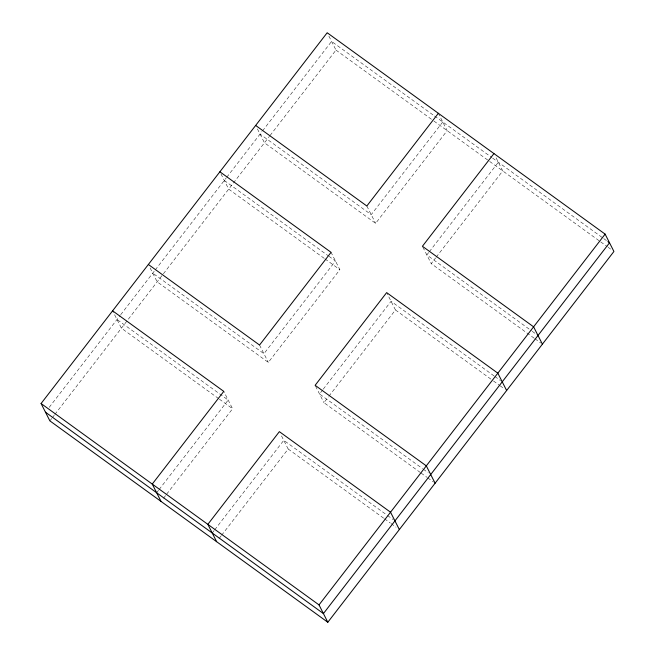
<?xml version="1.0" encoding="UTF-8"?>
<svg xmlns="http://www.w3.org/2000/svg" width="655" height="655" viewBox="0 0 655 655"><rect width="100%" height="100%" fill="white"/><g stroke="black" fill="none" stroke-linecap="round" stroke-linejoin="round"><path stroke-width="0.49" stroke-dasharray="3.27 2.46" d="M49.207 407.361L120.086 315.505M120.7 314.711L154.629 270.736M155.251 269.934L226.139 178.07M226.761 177.268L261.918 131.696M262.54 130.894L331.577 41.421L433.7 115.411M49.878 420.87L51.745 418.455M52.367 417.644L54.234 415.229M54.856 414.427L162.768 274.576M163.39 273.774L269.434 136.346M270.056 135.536L335.982 50.099L327.623 33.618M156.651 492.748L158.518 490.333M159.14 489.522L228.177 400.058L117.008 319.501M442.755 121.977L371.229 214.668L260.051 134.119M163.545 498.201L166.034 494.975M166.657 494.165L232.582 408.728L223.781 391.379M150.126 267.952L157.167 281.83L268.345 362.387L339.871 269.688L331.07 252.339M257.415 128.912L264.456 142.79L375.634 223.347L447.16 130.648L438.801 114.166M212.245 533.023L214.111 530.607M214.734 529.797L283.771 440.332L386.712 514.912M322.645 389.954L319.534 393.982L422.475 468.571M323.259 389.152L391.06 301.292L494.001 375.88M428.689 252.527L426.823 254.942L531.41 330.726M429.312 251.725L498.349 162.252M219.13 538.475L220.997 536.06M221.619 535.25L288.167 449.002L281.126 435.125M420.289 472.468L323.93 402.661L328.286 397.02M328.908 396.209L395.456 309.962L387.097 293.481M534.161 338.201L431.219 263.621L435.575 257.98M436.197 257.169L502.745 170.922L495.704 157.044M434.519 116.009L491.807 157.511M492.625 158.109L602.936 238.027M603.754 238.625L607.873 241.613M335.982 50.099L433.16 120.504M433.978 121.101L488.851 160.86M489.67 161.449L599.923 241.335M600.75 241.932L607.332 246.706M608.159 247.303L610.632 249.088M532.228 331.324L537.174 334.901M534.988 338.799L540.752 342.974M224.288 180.461L328.057 255.647M328.884 256.244L335.466 261.017L263.94 353.708L152.771 273.16M494.82 376.469L500.584 380.653M324.225 258.357L228.693 189.139L219.892 171.79M325.044 258.946L339.871 269.688M395.456 309.962L492.634 380.375M493.461 380.973L499.225 385.148M500.043 385.746L503.343 388.128M423.294 469.168L428.239 472.746M421.108 473.066L426.872 477.241M427.699 477.839L433.463 482.014M387.531 515.51L393.295 519.685M218.582 398.584L121.404 328.18L112.603 310.83M219.4 399.182L232.582 408.728M288.167 449.002L383.699 518.22M384.526 518.817L390.29 522.993M391.109 523.591L396.054 527.169M422.86 247.14L431.219 263.621M366.833 205.998L375.634 223.347M315.571 386.18L323.93 402.661M259.544 345.038L268.345 362.387"/><path stroke-width="0.98" d="M41.077 403.521L327.181 32.75L605.122 234.13L613.923 251.479L327.819 622.25L49.878 420.87L41.077 403.521L319.018 604.901L327.819 622.25M438.359 113.299L366.833 205.998L255.655 125.441M493.944 153.581L422.418 246.272L533.596 326.82L542.397 344.17M319.018 604.901L605.122 234.13M607.873 241.613L609.518 242.8L323.423 613.579L45.482 412.2M219.892 171.79L331.07 252.339L259.544 345.038L148.366 264.481M112.603 310.83L223.781 391.379L152.255 484.078L161.056 501.419M506.634 390.519L497.833 373.17L386.655 292.613L315.129 385.312L426.307 465.861L435.108 483.21M399.345 529.559L390.544 512.21L279.366 431.653L207.84 524.352L216.641 541.701"/></g></svg>
